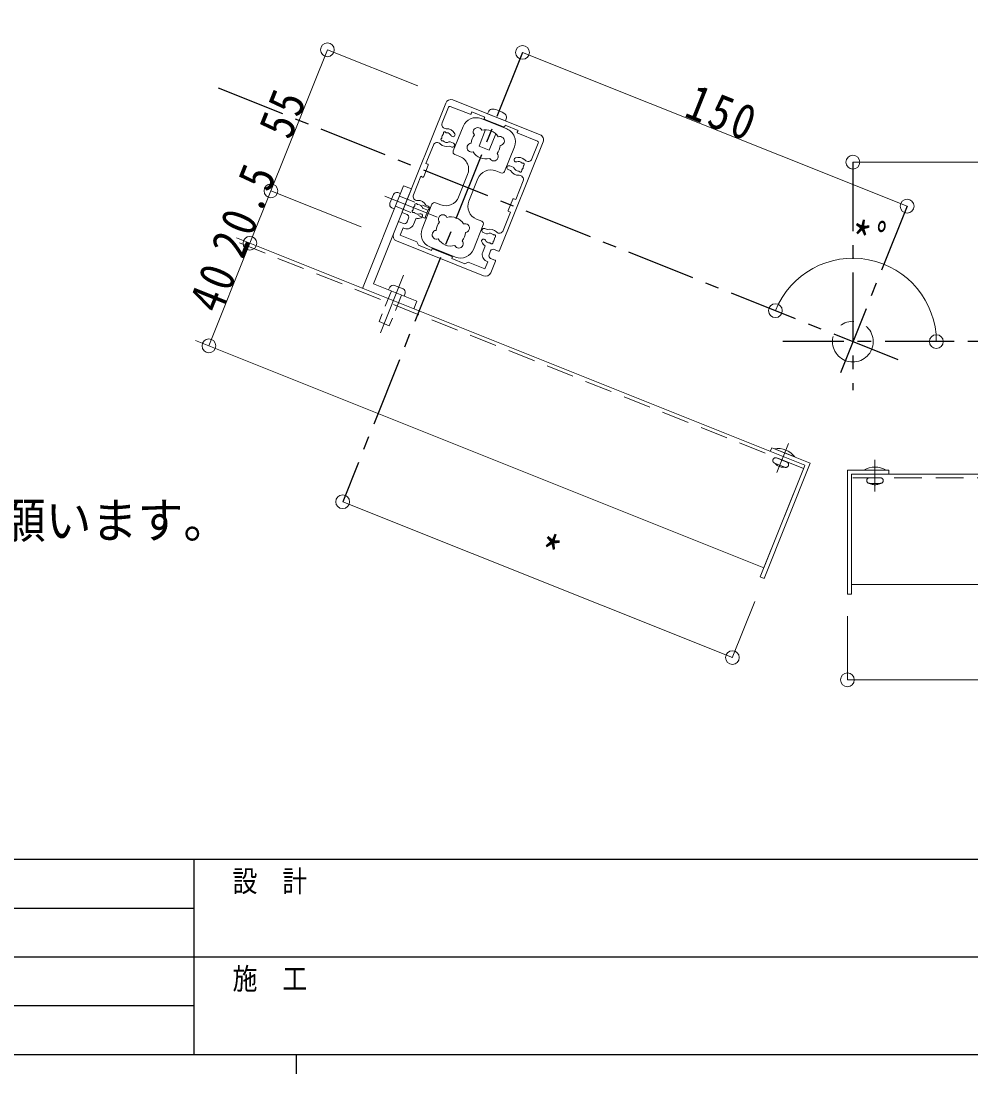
# Model space of a CAD drawing. Units: millimetres at full size, sheet at 1:5. Extents: x -1050 to 1050, y -742 to 742.
# Drawn here: x -453.2 to -109.2, y -714.6 to -333.2 of the extents above; entities that cross this region are included whole.
import ezdxf
from ezdxf.enums import TextEntityAlignment as Align

# ---------------------------------------------------------------- set-up
doc = ezdxf.new("R2010")
doc.units = ezdxf.units.MM
doc.header["$LTSCALE"] = 5
for name, pattern in [('CHAIN1', [8, 5, -1, 1, -1]), ('DASHED1', [1.8, 1.2, -0.6]), ('DASHED2', [3, 2, -1])]:
    doc.linetypes.add(name, pattern=pattern)
doc.layers.add('0-0_通り芯', color=7, linetype='CHAIN1')
doc.layers.add('1-5_図枠1_1', color=7, linetype='Continuous')
for name, color, linetype, lineweight in [('0-3_寸法', 54, 'Continuous', 20), ('0-4_手摺部材', 92, 'Continuous', 20), ('0-5_手すり子', 12, 'Continuous', 20), ('0-9_文字', 3, 'Continuous', 20), ('0-A_支柱', 6, 'Continuous', 20), ('0-B_足元', 4, 'Continuous', 20)]:
    doc.layers.add(name, color=color, linetype=linetype, lineweight=lineweight)
doc.styles.add('ＭＳ ゴシック', font='')
doc.styles.add('ＭＳ 明朝', font='')
doc.styles.get('ＭＳ ゴシック').set_extended_font_data('MS Gothic')
doc.styles.get('ＭＳ 明朝').set_extended_font_data('MS Mincho')

# ---------------------------------------------------------------- blocks, each defined once
blk = doc.blocks.new('dimension_origin')
at = {"color": 0, "linetype": 'Continuous', "lineweight": -2}
blk.add_circle((0, 0), 1.25, dxfattribs=at)
blk = doc.blocks.new('circle')
at = {"color": 0, "linetype": 'Continuous', "lineweight": -2}
blk.add_circle((0, 0), 1.25, dxfattribs=at)

msp = doc.modelspace()

# ---------------------------------------------------------------- linework, layer by layer
at = {"layer": '0-0_通り芯'}
for p, q in [((-271.623, -344.509), (-336.734, -507.299)), ((-381.768, -357.384), (-132.935, -456.91)), ((-151.98, -384.293), (-151.98, -466.845)), ((-132.35, -400.214), (-157.654, -463.479)), ((404.686, -449.293), (-177.305, -449.293))]:
    msp.add_line(p, q, dxfattribs=at)
at = {"layer": '0-3_寸法'}
for p, q in [((-342.265, -343.566), (-362.703, -394.663)), ((-342.265, -343.566), (-309.57, -356.643)), ((-271.623, -344.509), (-132.35, -400.214)), ((-151.98, -384.293), (-1.98, -384.293)), ((-362.703, -394.663), (-370.304, -413.667)), ((-362.703, -394.663), (-330.008, -407.74)), ((-370.304, -413.667), (-385.158, -450.806)), ((-336.734, -507.299), (-195.604, -563.747)), ((-187.498, -543.481), (-195.635, -563.824)), ((-153.98, -548.739), (-153.98, -571.793)), ((-153.98, -571.793), (-1.98, -571.793))]:
    msp.add_line(p, q, dxfattribs=at)
at = {"layer": '0-3_寸法', "linetype": 'CHAIN1'}
msp.add_circle((-151.98, -449.293), 7.367, dxfattribs=at)
at = {"layer": '0-3_寸法'}
msp.add_arc((-151.98, -449.293), 30.215, 0.00001, 158.2, dxfattribs=at)
at = {"layer": '0-4_手摺部材'}
for p, q in [((-314.65, -392.846), (-329.505, -429.985)), ((-314.65, -392.846), (-311.865, -393.96)), ((-311.865, -393.96), (-325.606, -428.314)), ((-318.374, -396.03), (-319.608, -399.114)), ((-316.776, -395.261), (-315.741, -395.573)), ((-318.981, -400.773), (-318.016, -401.26)), ((-307.943, -404.144), (-306.944, -404.544)), ((-306.944, -404.544), (-305.759, -401.581)), ((-306.294, -404.266), (-306.944, -404.544)), ((-305.18, -401.48), (-305.319, -401.155)), ((-325.606, -428.314), (-309.821, -434.627)), ((-319.605, -429.554), (-320.093, -430.519)), ((-317.946, -428.927), (-314.862, -430.16)), ((-314.093, -431.758), (-314.406, -432.793)), ((-309.821, -434.627), (-310.935, -437.412)), ((-181.35, -487.717), (-181.907, -489.11)), ((-167.422, -493.287), (-181.35, -487.717)), ((-180.421, -488.088), (-172.993, -491.059)), ((-169.372, -494.123), (-185.527, -534.512)), ((-184.134, -535.069), (-167.422, -493.287)), ((-153.98, -495.826), (-138.98, -495.826)), ((-153.98, -540.826), (-153.98, -495.826)), ((-139.98, -495.826), (-147.98, -495.826)), ((-138.98, -495.826), (-138.98, -497.326)), ((-152.48, -497.326), (-152.48, -540.826)), ((-185.527, -534.512), (-184.134, -535.069)), ((-152.48, -540.826), (-153.98, -540.826))]:
    msp.add_line(p, q, dxfattribs=at)
at = {"layer": '0-4_手摺部材', "linetype": 'CHAIN1'}
for p, q in [((-321.503, -396.567), (-302.487, -404.173)), ((-314.657, -425.175), (-323.005, -446.047)), ((-175.343, -486.162), (-179.567, -496.722)), ((-143.98, -492.151), (-143.98, -503.525))]:
    msp.add_line(p, q, dxfattribs=at)
at = {"layer": '0-4_手摺部材', "linetype": 'DASHED1'}
for p, q in [((-316.136, -396.56), (-305.492, -400.817)), ((-317.621, -400.273), (-307.943, -404.144)), ((-305.759, -401.581), (-305.458, -400.83)), ((-305.492, -400.817), (-305.458, -400.83)), ((-305.319, -401.155), (-305.458, -400.83)), ((-315.392, -432.399), (-319.849, -443.541)), ((-175.89, -492.916), (-179.604, -491.431)), ((-180.347, -493.288), (-176.633, -494.773)), ((-145.98, -498.626), (-141.98, -498.626)), ((-141.98, -500.626), (-145.98, -500.626))]:
    msp.add_line(p, q, dxfattribs=at)
msp.add_lwpolyline([(-319.106, -430.913), (-323.563, -442.055), (-319.849, -443.541)], dxfattribs=at)
at = {"layer": '0-4_手摺部材'}
for centre, radius, start, end in [((-317.156, -396.517), 1.312, 73.2, 158.2), ((-318.389, -399.601), 1.312, 158.2, 243.2), ((-318.434, -430.146), 1.312, 68.2, 153.2), ((-315.35, -431.379), 1.312, 343.2, 68.2), ((-179.204, -495.816), 7.823, 37.44749, 98.9525), ((-143.98, -502.548), 7.823, 59.2475, 120.7525)]:
    msp.add_arc(centre, radius, start, end, dxfattribs=at)
at = {"layer": '0-4_手摺部材', "linetype": 'DASHED1'}
for centre, radius, start, end in [((-179.976, -492.359), 1, 158.19997, 248.2), ((-179.976, -492.359), 1, 68.20001, 158.19997), ((-177.097, -490.549), 4.25, 220.12751, 276.27248), ((-176.262, -493.845), 1, 248.2, 338.20002), ((-176.262, -493.845), 1, 338.20002, 68.2), ((-145.98, -499.626), 1, 90, 180), ((-145.98, -499.626), 1, 180, 270), ((-141.98, -499.626), 1, 0, 90), ((-141.98, -499.626), 1, 270, 360), ((-143.98, -496.876), 4.25, 241.92751, 298.07249)]:
    msp.add_arc(centre, radius, start, end, dxfattribs=at)
at = {"layer": '0-5_手すり子'}
for p, q in [((-375.141, -411.732), (-169.341, -494.046)), ((-184.196, -531.185), (-389.996, -448.871)), ((-184.227, -531.263), (-169.372, -494.123)), ((-152.48, -497.326), (-152.48, -537.326)), ((-152.48, -497.326), (98.02, -497.326)), ((98.02, -537.326), (-152.48, -537.326))]:
    msp.add_line(p, q, dxfattribs=at)
at = {"layer": '0-5_手すり子', "linetype": 'DASHED2'}
for p, q in [((-169.824, -495.253), (-375.624, -412.939)), ((98.02, -498.626), (-152.48, -498.626))]:
    msp.add_line(p, q, dxfattribs=at)
at = {"layer": '0-A_支柱'}
for p, q in [((-265.256, -374.368), (-296.824, -361.741)), ((-299.424, -362.855), (-315.17, -402.223)), ((-300.702, -370.09), (-298.403, -364.341)), ((-290.604, -366.922), (-297.753, -364.062)), ((-283.783, -365.752), (-284.29, -366.755)), ((-285.311, -367.962), (-285.478, -368.379)), ((-285.311, -368.769), (-278.44, -371.518)), ((-284.29, -366.755), (-277.791, -369.354)), ((-283.733, -369.401), (-283.826, -369.633)), ((-277.466, -368.278), (-277.791, -369.354)), ((-280.112, -371.118), (-280.019, -370.886)), ((-277.883, -370.933), (-278.05, -371.35)), ((-277.883, -370.933), (-273.241, -372.789)), ((-273.501, -373.439), (-273.241, -372.789)), ((-297.867, -376.941), (-296.638, -377.432)), ((-279.888, -416.335), (-264.142, -376.967)), ((-273.334, -373.829), (-266.184, -376.689)), ((-268.205, -383.088), (-265.906, -377.339)), ((-306.573, -384.768), (-303.902, -378.09)), ((-298.053, -378.482), (-297.195, -378.825)), ((-306.573, -384.768), (-305.923, -385.028)), ((-305.756, -385.418), (-307.39, -389.503)), ((-275.911, -387.338), (-276.769, -386.995)), ((-274.983, -386.094), (-276.212, -385.602)), ((-311.1, -396.087), (-308.43, -389.41)), ((-308.43, -389.41), (-307.78, -389.67)), ((-274.076, -397.765), (-271.405, -391.088)), ((-306.594, -399.837), (-305.737, -400.18)), ((-275.116, -397.673), (-276.75, -401.758)), ((-274.076, -397.765), (-274.726, -397.506)), ((-313.425, -403.244), (-315.003, -402.613)), ((-307.522, -401.082), (-306.294, -401.573)), ((-278.603, -409.085), (-275.933, -402.408)), ((-275.933, -402.408), (-276.583, -402.148)), ((-316.693, -406.03), (-318.364, -410.208)), ((-316.303, -405.863), (-314.724, -406.494)), ((-315.857, -410.672), (-314.817, -408.073)), ((-314.817, -408.073), (-314.353, -408.258)), ((-313.425, -405.937), (-312.868, -404.544)), ((-311.103, -406.865), (-310.179, -404.555)), ((-315.857, -410.672), (-309.822, -413.086)), ((-284.639, -410.234), (-285.867, -409.743)), ((-284.453, -408.693), (-285.31, -408.35)), ((-317.25, -412.808), (-285.681, -425.434)), ((-309.265, -414.386), (-309.822, -413.086)), ((-309.265, -414.386), (-304.622, -416.243)), ((-304.065, -415.658), (-297.194, -418.406)), ((-286.034, -416.892), (-285.11, -414.582)), ((-304.622, -416.243), (-304.455, -415.825)), ((-297.194, -419.214), (-297.027, -418.796)), ((-297.194, -419.214), (-292.552, -421.071)), ((-283.713, -417.821), (-283.156, -416.428)), ((-281.577, -419.752), (-283.156, -419.121)), ((-281.856, -415.871), (-280.278, -416.502)), ((-292.552, -421.071), (-291.252, -420.514)), ((-285.217, -422.927), (-291.252, -420.514)), ((-285.217, -422.927), (-284.177, -420.328)), ((-284.177, -420.328), (-284.641, -420.142)), ((-283.081, -424.32), (-281.41, -420.142))]:
    msp.add_line(p, q, dxfattribs=at)
for points in [[(-290.214, -366.755), (-289.954, -366.105), (-285.311, -367.962)], [(-284.974, -372.504), (-287.354, -378.453), (-283.64, -379.939), (-281.26, -373.989)]]:
    msp.add_lwpolyline(points, dxfattribs=at)
for centre, radius, start, end in [((-297.567, -363.598), 2, 68.2, 158.2), ((-297.939, -364.527), 0.5, 68.2, 158.2), ((-282.623, -366.338), 1.3, 84.08085, 153.2), ((-283.417, -373.997), 9, 52.31915, 84.08085), ((-290.492, -366.643), 0.3, 248.2, 338.2), ((-285.2, -368.491), 0.3, 158.2, 248.2), ((-278.71, -367.903), 1.3, 343.2, 52.31915), ((-299.309, -370.647), 1.5, 158.2, 273.10106), ((-299.742, -373.781), 0.5, 33.48656, 192.91344), ((-299.075, -373.34), 0.3, 213.48656, 270.6201), ((-299.053, -375.39), 3.25, 25.6576, 93.10106), ((-299.053, -375.39), 1.75, 25.6576, 90.6201), ((-278.329, -371.239), 0.3, 248.2, 338.2), ((-273.222, -373.551), 0.3, 158.2, 248.2), ((-302.509, -378.647), 1.5, 43.29894, 158.2), ((-300.661, -376.079), 0.5, 123.48656, 282.91344), ((-301.102, -375.412), 0.3, 303.48656, 0.6201), ((-299.053, -375.39), 1.75, 135.7799, 180.6201), ((-300.482, -376.859), 0.3, 45.7799, 102.91344), ((-300.522, -373.96), 0.3, 315.7799, 12.91344), ((-299.053, -375.39), 1.75, 225.7799, 296.38969), ((-298.052, -377.405), 0.5, 68.2, 116.38969), ((-296.799, -374.307), 0.75, 205.6576, 25.6576), ((-296.917, -378.129), 0.75, 248.2, 68.2), ((-266.37, -377.153), 0.5, 338.2, 68.2), ((-265.999, -376.225), 2, 338.2, 68.2), ((-299.053, -375.39), 3.25, 223.29894, 287.91514), ((-306.034, -385.306), 0.3, 338.2, 68.2), ((-273.94, -383.45), 0.75, 110.7424, 290.7424), ((-273.055, -385.788), 3.25, 43.29894, 110.7424), ((-273.055, -385.788), 1.75, 45.7799, 110.7424), ((-271.625, -384.319), 0.3, 225.7799, 282.91344), ((-271.446, -385.099), 0.5, 303.48656, 102.91344), ((-269.598, -382.531), 1.5, 223.29894, 338.2), ((-276.49, -386.299), 0.75, 68.2, 248.2), ((-273.055, -385.788), 3.25, 208.48486, 273.10106), ((-275.169, -386.558), 0.5, 20.01032, 68.2), ((-273.055, -385.788), 1.75, 200.01032, 270.6201), ((-273.033, -387.838), 0.3, 33.48656, 90.6201), ((-272.798, -390.531), 1.5, 338.2, 93.10106), ((-272.366, -387.397), 0.5, 213.48656, 12.91344), ((-271.586, -387.218), 0.3, 135.7799, 192.91344), ((-273.055, -385.788), 1.75, 315.7799, 0.6201), ((-271.005, -385.766), 0.3, 123.48656, 180.6201), ((-307.668, -389.391), 0.3, 248.2, 338.2), ((-309.708, -396.644), 1.5, 158.2, 273.10106), ((-309.451, -401.387), 1.75, 135.7799, 180.6201), ((-310.92, -399.958), 0.3, 315.7799, 12.91344), ((-310.14, -399.779), 0.5, 33.48656, 192.91344), ((-309.473, -399.338), 0.3, 213.48656, 270.6201), ((-309.451, -401.387), 3.25, 28.48486, 93.10106), ((-309.451, -401.387), 1.75, 20.01032, 90.6201), ((-306.015, -400.877), 0.75, 248.2, 68.2), ((-274.837, -397.784), 0.3, 68.2, 158.2), ((-314.892, -402.335), 0.3, 158.2, 248.2), ((-313.796, -404.173), 1, 338.2, 68.2), ((-311.059, -402.077), 0.5, 123.48656, 282.91344), ((-311.501, -401.41), 0.3, 303.48656, 0.6201), ((-310.881, -402.857), 0.3, 45.7799, 102.91344), ((-309.451, -401.387), 1.75, 225.7799, 290.7424), ((-308.565, -403.725), 0.75, 290.7424, 110.7424), ((-307.337, -400.617), 0.5, 200.01032, 248.2), ((-276.471, -401.869), 0.3, 158.2, 248.2), ((-316.414, -406.141), 0.3, 68.2, 158.2), ((-314.353, -405.566), 1, 248.2, 338.2), ((-313.425, -405.937), 2.5, 248.2, 338.2), ((-309.451, -401.387), 3.25, 257.04988, 290.7424), ((-316.507, -410.951), 2, 158.2, 248.2), ((-285.589, -409.047), 0.75, 68.2, 248.2), ((-284.453, -409.77), 0.5, 248.2, 296.38969), ((-283.453, -411.786), 3.25, 43.29894, 107.91514), ((-283.453, -411.786), 1.75, 45.7799, 116.38969), ((-282.023, -410.317), 0.3, 225.7799, 282.91344), ((-283.453, -411.786), 1.75, 315.7799, 0.6201), ((-281.845, -411.096), 0.5, 303.48656, 102.91344), ((-281.403, -411.764), 0.3, 123.48656, 180.6201), ((-279.996, -408.528), 1.5, 223.29894, 338.2), ((-304.177, -415.937), 0.3, 68.2, 158.2), ((-285.707, -412.868), 0.75, 25.6576, 205.6576), ((-283.453, -411.786), 3.25, 205.6576, 239.35012), ((-283.453, -411.786), 1.75, 205.6576, 270.6201), ((-283.431, -413.836), 0.3, 33.48656, 90.6201), ((-282.764, -413.394), 0.5, 213.48656, 12.91344), ((-281.984, -413.215), 0.3, 135.7799, 192.91344), ((-297.306, -418.685), 0.3, 338.2, 68.2), ((-283.713, -417.821), 2.5, 158.2, 248.2), ((-282.785, -418.192), 1, 158.2, 248.2), ((-282.227, -416.799), 1, 68.2, 158.2), ((-280.166, -416.224), 0.3, 248.2, 338.2), ((-281.689, -420.031), 0.3, 338.2, 68.2), ((-284.938, -423.577), 2, 248.2, 338.2)]:
    msp.add_arc(centre, radius, start, end, dxfattribs=at)
at = {"layer": '0-B_足元'}
for p, q in [((-286.611, -368.519), (-277.326, -372.232)), ((-296.675, -380.218), (-293.11, -371.304)), ((-278.106, -387.645), (-274.541, -378.732)), ((-294.261, -382.26), (-296.118, -381.518)), ((-291.476, -388.76), (-294.744, -396.93)), ((-281.263, -387.46), (-279.406, -388.202)), ((-287.762, -390.245), (-291.03, -398.416)), ((-304.4, -399.53), (-307.965, -408.444)), ((-301.243, -399.716), (-303.1, -398.973)), ((-285.83, -406.958), (-289.395, -415.871)), ((-288.244, -404.915), (-286.387, -405.658)), ((-305.179, -414.943), (-295.895, -418.657))]:
    msp.add_line(p, q, dxfattribs=at)
for centre, radius, start, end in [((-288.468, -373.161), 5, 68.2, 158.2), ((-287.842, -373.369), 1.6, 24.5184, 221.8816), ((-284.94, -377.803), 5.3, 30.5632, 105.8368), ((-279.183, -376.875), 5, 338.2, 68.2), ((-290.1, -379.014), 1.6, 94.5184, 291.8816), ((-284.94, -377.803), 5.3, 140.5632, 175.8368), ((-279.78, -376.593), 1.6, 274.5184, 111.8816), ((-295.747, -380.589), 1, 158.2, 248.2), ((-284.94, -377.803), 5.3, 210.56321, 285.83679), ((-282.038, -382.238), 1.6, 204.5184, 41.8816), ((-284.94, -377.803), 5.3, 320.5632, 355.8368), ((-296.118, -386.903), 5, 338.2, 68.2), ((-283.119, -392.102), 5, 68.2, 158.2), ((-279.034, -387.274), 1, 248.2, 338.2), ((-303.471, -399.902), 1, 68.2, 158.2), ((-299.386, -395.074), 5, 248.2, 338.2), ((-286.387, -400.273), 5, 158.2, 248.2), ((-300.468, -404.937), 1.6, 24.5184, 221.8816), ((-297.566, -409.372), 5.3, 30.56321, 105.83679), ((-297.566, -409.372), 5.3, 140.5632, 175.8368), ((-292.406, -408.162), 1.6, 274.5184, 111.8816), ((-286.759, -406.586), 1, 338.2, 68.2), ((-303.323, -410.301), 5, 158.2, 248.2), ((-302.726, -410.582), 1.6, 94.5184, 291.8816), ((-297.566, -409.372), 5.3, 320.5632, 355.8368), ((-297.566, -409.372), 5.3, 210.5632, 285.8368), ((-294.664, -413.807), 1.6, 204.5184, 41.8816), ((-294.038, -414.014), 5, 248.2, 338.2)]:
    msp.add_arc(centre, radius, start, end, dxfattribs=at)
at = {"layer": '1-5_図枠1_1'}
for p, q in [((-990, -636.793), (990, -636.793)), ((-390.657, -636.793), (-390.657, -707.5)), ((-990, -654.47), (-390.657, -654.47)), ((-990, -672.146), (-37.121, -672.146)), ((-990, -689.823), (-390.657, -689.823)), ((-353.535, -707.5), (-353.535, -714.571))]:
    msp.add_line(p, q, dxfattribs=at)
msp.add_lwpolyline([(-990, 682.5), (-990, -707.5), (990, -707.5)], dxfattribs=at)

# ---------------------------------------------------------------- block references
at = {"layer": '0-3_寸法', "xscale": 2, "yscale": 2}
for name, p, rotation in [('dimension_origin', (-342.265, -343.566), 68.2), ('dimension_origin', (-271.623, -344.509), 158.2), ('dimension_origin', (-151.98, -384.293), 180), ('dimension_origin', (-362.703, -394.663), 248.2), ('dimension_origin', (-362.703, -394.663), 68.2), ('dimension_origin', (-132.35, -400.214), 338.2), ('dimension_origin', (-370.304, -413.667), 248.2), ('dimension_origin', (-370.304, -413.667), 68.2), ('circle', (-180.034, -438.072), 248.2), ('dimension_origin', (-385.158, -450.806), 248.2), ('circle', (-121.765, -449.293), 270), ('dimension_origin', (-336.734, -507.299), 158.2), ('dimension_origin', (-195.604, -563.747), 338.2), ('dimension_origin', (-153.98, -571.793), 180)]:
    msp.add_blockref(name, p, dxfattribs=dict(at, rotation=rotation))

# ---------------------------------------------------------------- texts
at = {"layer": '0-3_寸法', "style": 'ＭＳ ゴシック', "width": 0.85}
msp.add_text('*', height=12.83, rotation=338.2, dxfattribs=at).set_placement((-269.651, -534.131), align=Align.BOTTOM_LEFT)
at = {"layer": '0-3_寸法', "char_height": 12.83, "attachment_point": 7, "style": 'ＭＳ ゴシック'}
for s, insert, rotation in [('\\T1.17;\\W0.85;55', (-355.501, -376.659), 68.2), ('\\T1.17;\\W0.85;150', (-213.592, -367.719), 338.2), ('\\T1.17;\\W0.85;20.5', (-372.77, -419.833), 68.2), ('\\T1.17;\\W0.85;*ﾟ', (-154.245, -418.087), 349.1), ('\\T1.17;\\W0.85;40', (-380.748, -439.78), 68.2)]:
    msp.add_mtext(s, dxfattribs=dict(at, insert=insert, rotation=rotation))
at = {"layer": '0-9_文字', "style": 'ＭＳ ゴシック', "width": 0.95}
msp.add_text('＊鉄筋がボルトに干渉しない様に配筋願います。', height=12.83, dxfattribs=at).set_placement((-743.55, -524.293), align=Align.BOTTOM_LEFT)
at = {"layer": '1-5_図枠1_1', "style": 'ＭＳ 明朝', "width": 0.85}
for s, p in [('  設  計', (-385.607, -650.934)), ('  施  工', (-385.607, -686.288))]:
    msp.add_text(s, height=7.776, dxfattribs=at).set_placement(p, align=Align.BOTTOM_LEFT)

doc.saveas('drawing.dxf')
